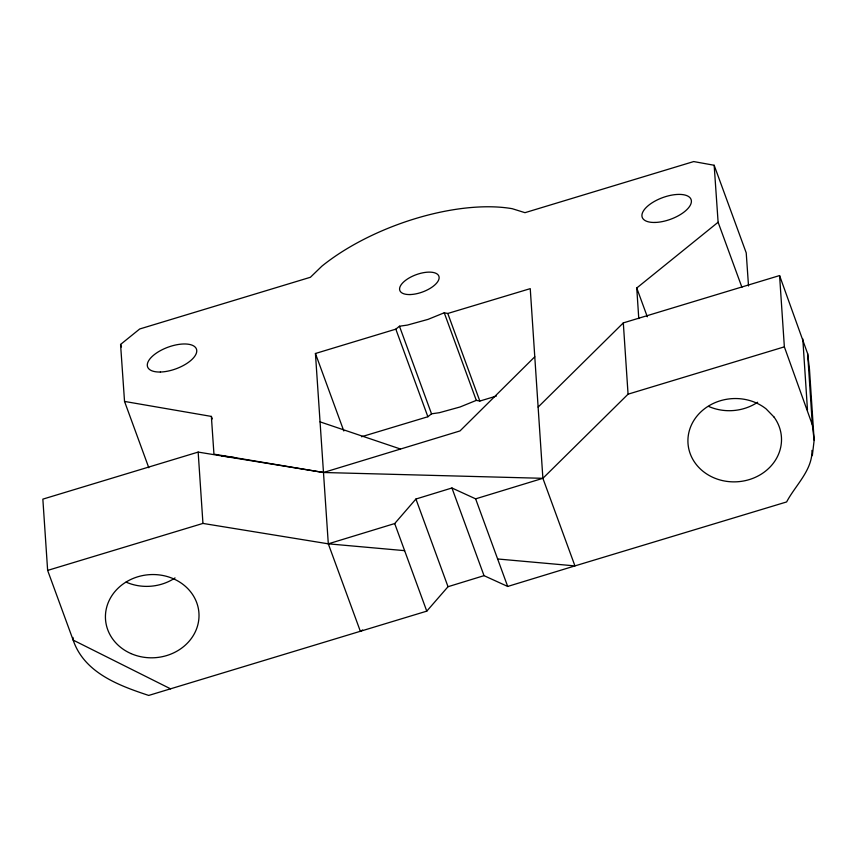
<?xml version="1.0" encoding="UTF-8"?>
<svg xmlns="http://www.w3.org/2000/svg" width="857" height="857" viewBox="0 0 857 857"><rect width="100%" height="100%" fill="white"/><g stroke="black" fill="none" stroke-linecap="round" stroke-linejoin="round"><path stroke-width="1.29" d="M812.318 455.667L814.15 440.241L809.458 369.067L807.648 353.695L779.581 275.568L623.307 322.896L538.121 407.075L542.888 478.313L574.94 565.899L786.619 501.945C795.371 485.298 812.415 470.343 811.975 450.396M497.628 558.978L574.94 565.899L507.687 586.445L484.023 575.658L448.018 586.713L426.775 611.148L148.711 695.434C118.802 685.536 84.265 672.852 73.145 640.083L47.638 570.408L202.948 523.423L328.306 543.831L394.702 523.552L415.924 499.031L451.939 487.987L475.624 498.849L542.888 478.313L628.063 394.177L784.359 346.849L779.581 275.568M534.779 356.791L459.995 430.932L323.507 472.496L198.16 452.089L42.85 499.138L47.638 570.408M148.797 467.74L124.533 401.43L120.569 344.45L139.702 328.981L310.416 277.272L321.921 266.131A141.491 62.69 -20.1 0 1 512.197 208.69L524.977 212.675L693.699 161.566L714.16 165.262L746.222 252.869L748.515 285.981M638.776 318.6L636.751 288.006L718.112 222.242L714.16 165.262M362.629 629.97L360.401 631.427L328.306 543.831L315.43 353.491L395.827 329.152L399.469 326.228L407.354 325.092L428.029 319.382L444.247 312.784L447.783 313.469L530.247 288.648L538.121 407.075M361.515 436.749L427.879 416.738L431.521 413.824L439.416 412.688L460.08 406.979L476.299 400.38L479.834 401.055L496.332 396.095M542.888 478.313L323.507 472.496L213.95 454.146L211.368 416.416L124.533 401.43M328.306 543.831L404.622 550.655M221.524 455.903L234.325 457.509M320.068 421.869L400.444 449.004M170.586 688.846L73.145 640.083L72.963 637.437M784.359 346.849L812.35 424.868L814.15 440.241M718.112 222.242L741.926 287.309M636.751 288.006L647.314 316.79M447.783 313.469L479.834 401.055M444.247 312.784L476.299 400.38M475.624 498.849L507.687 586.445M399.469 326.228L431.521 413.824M395.827 329.152L427.879 416.738M451.939 487.987L484.023 575.658M415.924 499.031L448.018 586.713M394.702 523.552L426.775 611.148M315.43 353.491L343.807 430.975M211.368 416.416L212.279 418.923M120.569 344.45L121.49 346.946M198.16 452.089L202.948 523.423M807.648 353.695L812.35 424.868M802.795 338.89L807.487 410.064M623.307 322.896L628.063 394.177M757.663 402.244A46.814 41.639 -3.8 0 1 708.696 406.443M175.053 577.929A46.814 41.618 -3.8 0 1 126.086 582.117M773.978 416.995L766.051 408.832A46.814 41.639 -3.8 0 0 689.971 428.607A46.814 41.639 -3.8 0 0 741.187 481.377A46.814 41.639 -3.8 0 0 773.978 416.995M655.005 222.456A26.01 11.527 -20.1 0 0 691.385 200.945A26.01 11.527 -20.1 0 0 653.57 201.898A26.01 11.527 -20.1 0 0 655.005 222.456M160.366 372.024A26.01 11.527 -20.1 0 0 196.746 350.513A26.01 11.527 -20.1 0 0 158.941 351.466A26.01 11.527 -20.1 0 0 160.366 372.024M130.939 653.559A46.814 41.607 -3.9 0 0 198.953 613.376A46.814 41.607 -3.9 0 0 126.761 581.614A46.814 41.607 -3.9 0 0 130.939 653.559M409.989 294.562A20.804 9.223 -20.1 0 0 439.127 277.368A20.804 9.223 -20.1 0 0 408.918 278.097A20.804 9.223 -20.1 0 0 409.989 294.562"/></g></svg>
